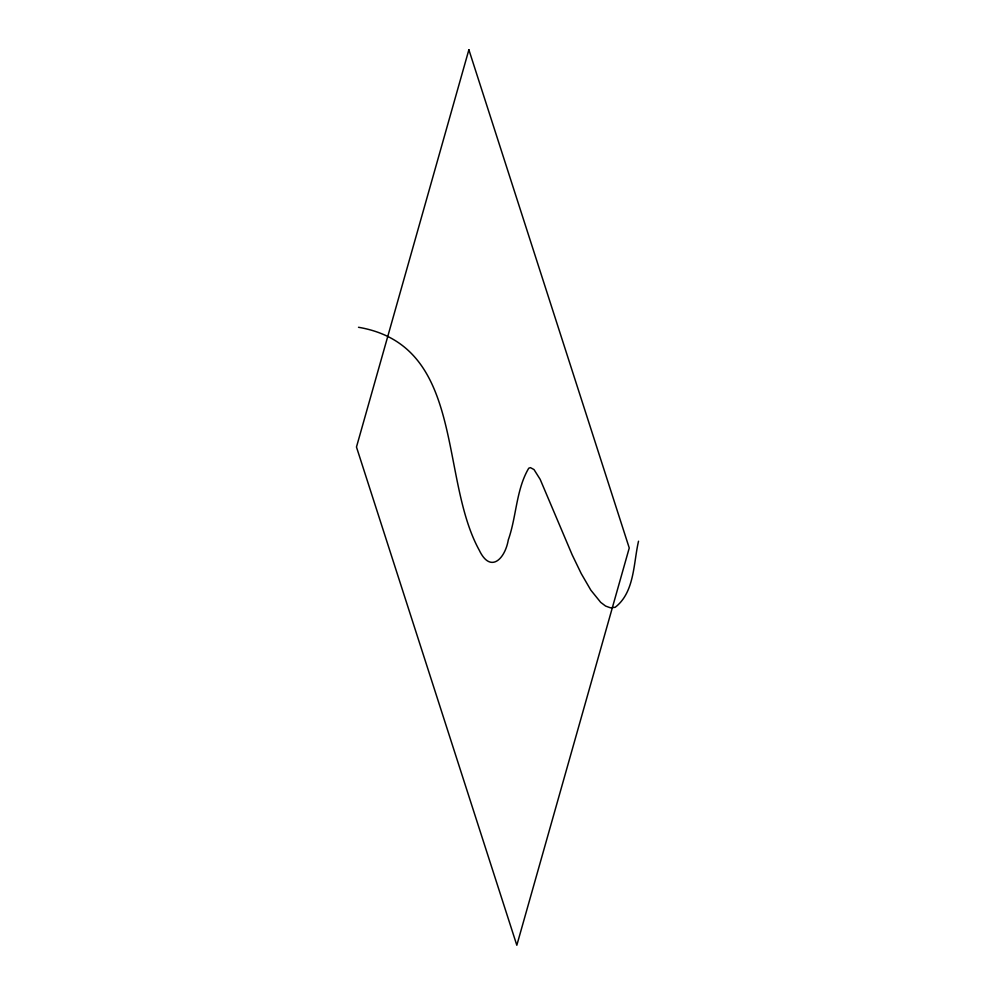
<?xml version="1.0" encoding="UTF-8"?>
<svg xmlns="http://www.w3.org/2000/svg" width="995" height="995" viewBox="0 0 995 995"><rect width="100%" height="100%" fill="white"/><g stroke="black" fill="none" stroke-linecap="round" stroke-linejoin="round"><path stroke-width="1.49" d="M638.529 541.205C633.405 563.158 634.698 592.348 615.146 607.311L610.433 607.808L605.607 606.067L600.706 602.361L590.856 590.184L581.217 573.568L572.137 554.762L540.173 479.366L534.004 469.565L530.422 467.638L528.743 468.222C516.057 489.652 516.567 516.592 508.283 539.937C505.137 558.518 490.61 574.127 479.229 550.148C438.994 477.065 465.411 345.526 358.511 327.28M468.881 49.75L356.471 447.016L516.828 945.25L629.25 547.984L468.881 49.75"/></g></svg>
